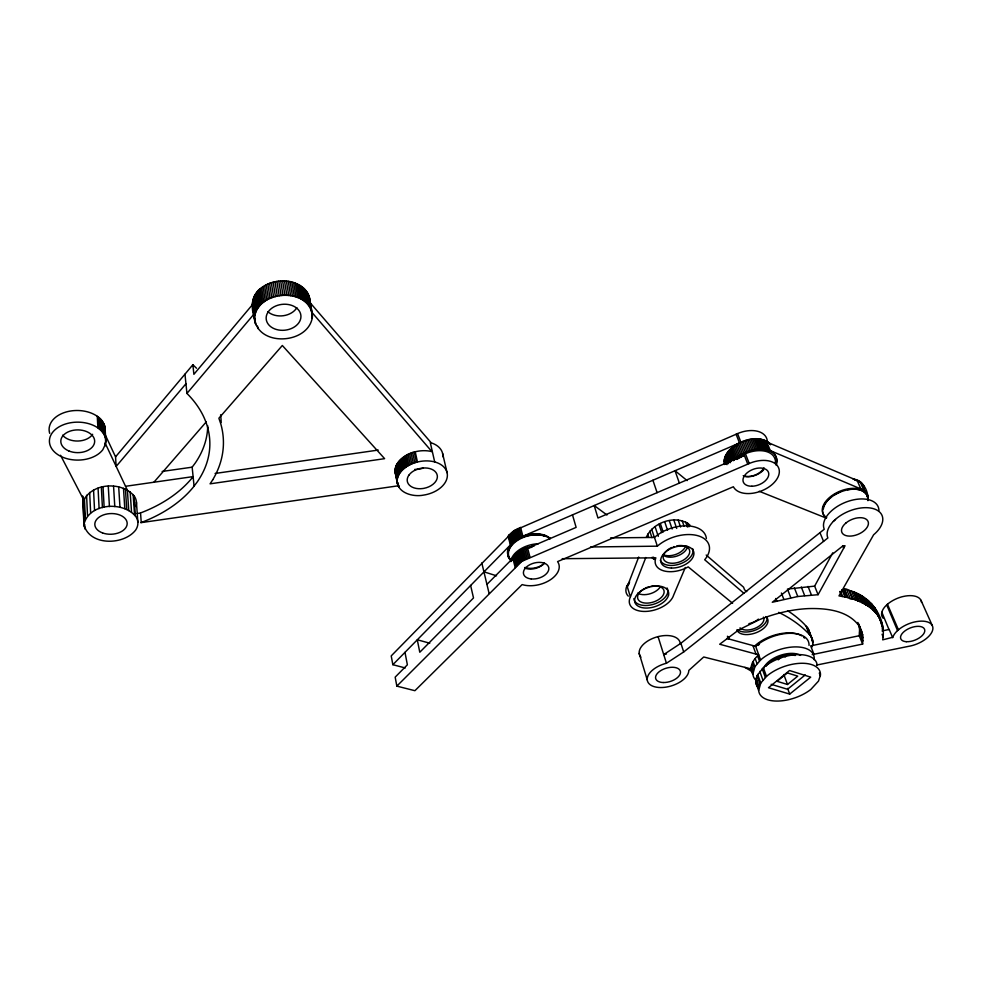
<?xml version="1.0" encoding="UTF-8"?>
<svg xmlns="http://www.w3.org/2000/svg" width="982" height="982" viewBox="0 0 982 982"><rect width="100%" height="100%" fill="white"/><g stroke="black" fill="none" stroke-linecap="round" stroke-linejoin="round"><path stroke-width="1.47" d="M254.498 317.751C256.854 347.297 308.495 344.743 312.399 317.014C311.012 286.707 257.566 289.248 254.498 317.751C250.349 307.305 251.699 294.072 261.629 287.616C267.656 283.184 275.156 281.012 282.595 280.938C295.042 280.336 310.717 288.561 309.87 302.689M812.175 654.638L862.65 644.069L859.225 635.735L859.581 629.536L858.563 623.668M862.65 644.069L862.699 634.912L857.863 622.441M756.962 681.103A31.964 16.731 -19.3 0 1 752.948 674.536C748.517 667.49 753.12 659.511 758.73 654.847L719.696 644.241L738.832 629.83L759.098 619.802A85.103 44.779 -19.3 0 1 781.095 612.645L786.668 611.381A85.103 44.779 -19.3 0 1 808.407 608.595C826.476 608.091 848.473 610.374 859.594 626.639M752.912 674.033L754.913 666.692L760.571 659.978A31.964 16.731 -19.3 0 1 794.868 646.905A31.964 16.731 -19.3 0 1 814.225 658.885L814.127 659.708M757.932 687.191A32.087 16.657 -19.2 0 1 755.674 682.257L757.012 675.665L763.37 667.723A32.087 16.657 -19.2 0 1 796.844 654.65A32.087 16.657 -19.2 0 1 817.171 665.403M758.705 690.383L760.755 683.091L766.488 676.402A32.21 16.584 -19.2 0 1 801.054 663.28A32.21 16.584 -19.2 0 1 820.473 675.1L818.497 681.091L810.801 689.474A32.21 16.584 -19.2 0 1 778.235 701.05A32.21 16.584 -19.2 0 1 758.73 690.886L755.649 681.741M508.173 556.573L507.596 550.927L510.382 544.973L392.849 664.704L405.271 667.956M767.261 440.709A24.157 15.135 -21.7 0 0 737.556 433.59L736.107 434.253L739.495 442.956L522.89 536.246L528.819 534.527L536.332 533.803L543.193 534.724L545.587 535.546L545.82 536.43C531.974 531.508 510.259 537.596 507.669 553.774L507.448 552.891M897.536 630.604A21.346 10.888 -21.7 0 0 892.834 637.269L882.683 639.847C886.807 618.009 870.433 595.595 849.209 590.464C838.235 583.676 846.423 600.886 852.99 599.032C857.581 600.518 862.036 602.42 866.173 604.9C872.961 609.024 878.841 615.039 881.615 622.576M105.786 442.624C106.535 436.634 102.68 431.098 97.893 427.894A28.233 18.965 0 0 0 57.079 428.127A28.233 18.965 0 0 0 59.251 455.513L60.675 456.286A28.233 18.965 0 0 0 102.84 449.695L105.59 443.852L105.54 438.279M778.677 612.351A225.492 117.975 -15.5 0 1 807.572 632.568C811.77 635.943 814.274 641.639 812.151 646.88M396.188 475.975C391.106 463.664 405.198 453.623 415.877 451.622A25.311 16.915 -11.9 0 1 431.908 451.622L311.564 311.981M397.194 479.682C396.323 492.768 412.784 497.187 423.181 495.173A25.446 16.866 -11.9 0 0 445.055 482.739L445.693 481.634A25.446 16.866 -11.9 0 0 435.652 462.215L434.228 461.81A25.446 16.866 -11.9 0 0 418.111 461.847C409.052 463.983 398.913 469.74 397.194 479.682L395.083 469.457M724.274 464.535L724.949 456.875L728.46 451.192L729.614 450.002L729.945 450.873M83.924 524.511C88.736 502.931 123.622 500.759 136.044 516.876A27.005 17.246 -2.3 0 1 135.676 530.034C123.671 545.611 89.104 546.004 83.924 524.511L82.684 495.984M185.954 383.753L116.146 466.45L115.557 456.863L104.608 433.492C106.829 426.863 102.791 419.879 97.267 416.282A28.061 19.002 0.2 0 0 63.965 412.698A28.061 19.002 0.2 0 0 49.701 433.344M724.458 459.686L726.398 454.261L728.681 451.033L729.025 451.916M724.79 460.558L724.949 457.526M867.879 500.562C868.702 493.062 864.725 483.242 857.139 480.468L763.198 440.501M921.558 602.42A21.088 11.023 -21.9 0 0 916.832 596.761L915.948 596.442A21.088 11.023 -21.9 0 0 903.084 596.528L901.746 596.847A21.088 11.023 -21.9 0 0 887.47 604.261L885.727 605.882A21.088 11.023 -21.9 0 0 882.278 610.964L881.627 613.382A21.088 11.023 -21.9 0 0 883.125 618.181M889.078 629.781L881.848 612.24M510.885 561.606C514.089 551.982 524.891 547.269 534.22 545.882M84.747 520.558L83.838 500.108C92.934 482.469 122.689 481.29 134.62 496.61A26.723 17.308 -2 0 1 135.86 506.565M128.752 510.579L127.402 490.251L105.16 443.115L104.829 446.258M638.705 557.027L627.265 586.684L627.854 585.738A22.868 13.343 -17.5 0 1 629.131 583.848M685.326 567.461L673.517 595.423A21.776 12.594 -17.5 0 1 672.191 598.247A23.077 13.343 -17.4 0 1 645.775 611.43A23.077 13.343 -17.4 0 1 629.437 599.757A21.788 12.606 -17.4 0 1 630.407 596.921L645.837 557.481M646.328 537.264C652.932 522.043 676.598 514.065 689.88 525.014M818.067 594.699L845.048 545.747L843.072 545.734L772.282 602.261L797.765 596.516L818.067 594.699L814.643 586.119L832.761 552.817M727.404 454.04L726.729 455.132L726.398 454.261M628.247 596.135A22.954 13.404 -17.5 0 1 626.037 588.684A21.678 12.656 -17.4 0 1 626.995 585.837L627.596 584.879A22.856 13.343 -17.5 0 1 629.634 582.068M194.068 486.139L192.153 467.174L195.16 463.16A133.577 90.553 0.3 0 0 207.73 425.795M392.849 664.704L391.217 655.902L513.942 530.722L736.107 434.253M396.838 686.123L521.884 561.311L749.241 463.492A24.525 15 -21.4 0 1 778.37 467.309A24.525 15 -21.4 0 1 762.597 490.435A24.525 15 -21.4 0 1 733.382 486.753L557.58 561.606A23.654 14.362 -14.9 0 1 550.165 579.932A23.654 14.362 -14.9 0 1 522.142 584.572L414.907 690.702L396.838 686.123L395.169 677.138L407.37 664.802L404.977 652.343M115.557 456.863L192.865 364.752L196.523 368.238M252.411 303.291L252.411 304.715L193.896 374.314L192.865 364.752M125.5 486.299L193.11 476.614L192.337 477.633A134.252 90.454 0.1 0 1 140.549 512.948L141.236 522.51A134.939 90.344 -0.1 0 0 193.294 487.17L197.1 482.137A134.939 90.344 -0.1 0 0 208.663 431.798L207.227 426.041A134.939 90.344 -0.1 0 0 186.936 393.426L253.798 314.326L254.633 320.586M153.916 482.223L206.245 421.904M486.937 584.4L513.598 557.567L511.769 560.513L511.536 559.617M776.222 465.37A25.63 15.798 -21.5 0 0 770.661 451.511C758.067 446.11 742.871 451.413 733.48 460.668L729.43 450.1L730.62 448.983L730.964 449.854M833.399 521.332L835.498 519.49M778.161 659.83L782.85 655.951L785.575 656.823M770.747 444.576C760.178 433.848 741.901 439.506 731.639 448.001L735.69 458.569M736.107 459.441L745.424 453.721A24.403 15.049 -21.5 0 1 775.179 459.711M787.49 684.479L797.74 676.144L787.368 672.916L777.106 681.312L787.49 684.479L783.832 674.548M805.252 674.929L787.539 689.266L771.14 684.307M789.688 694.09L810.715 677.15L789.503 670.522L768.464 687.719L789.688 694.09L787.601 688.382M666.459 653.987A21.371 11.624 -17.1 0 0 663.722 654.577L680.882 643.284L824.242 529.261A29.215 16.719 -22.6 0 1 847.785 501.446A29.215 16.719 -22.6 0 1 878.927 510.48M751.107 668.914L703.726 656.983L688.799 670.424A21.457 11.575 -17 0 1 668.902 686.565A21.457 11.575 -17 0 1 647.298 680.231L647.224 679.47A21.457 11.575 -17 0 1 666.447 663.243L683.705 651.95L827.863 537.976A29.337 16.657 -22.5 0 1 844.09 513.439A29.337 16.657 -22.5 0 1 878.436 511.045A29.337 16.657 -22.5 0 1 873.612 534.785L838.972 595.902L847.368 597.461M606.962 514.998L594.184 505.521L597.977 518.017L744.295 455.267L740.133 457.587L739.79 456.704M739.495 442.956L736.696 444.441L737.04 445.325M532.17 547.097L526.205 548.828L576.127 527.383L572.481 514.863M882.045 630.947L889.176 629.45L892.699 637.711M859.225 635.735L810.69 645.874L813.931 654.27M816.729 665.035L908.473 646.365A21.346 10.888 -21.7 0 0 930.015 634.949A21.346 10.888 -21.7 0 0 928.174 622.183L927.278 621.876A21.346 10.888 -21.7 0 0 914.291 622.048L912.941 622.367A21.346 10.888 -21.7 0 0 898.456 629.793M814.643 586.119L787.466 589.09L790.792 597.719M162.153 471.446L192.153 467.174M215.095 473.459L378.23 450.075M137.075 513.537L140.058 513.12M140.745 522.682L398.913 485.709M562.183 558.697L655.853 557.813A22.942 13.576 -18.5 0 0 663.758 570.861A22.942 13.576 -18.5 0 0 688.198 566.872L732.597 603.279M590.538 546.974L657.351 546.176A31.215 18.498 -18.5 0 1 697.92 535.73A31.215 18.498 -18.5 0 1 704.683 559.765L743.975 593.349M610.608 537.878L654.478 537.436A31.08 18.56 -18.6 0 1 686.492 525.824A31.08 18.56 -18.6 0 1 706.377 538.48M311.306 310.852L309.87 302.456L431.245 442.857A25.188 16.952 -11.8 0 1 442.882 456.765M726.876 638.423L755.674 646.34A31.768 16.841 -19.3 0 1 789.724 633.304A31.768 16.841 -19.3 0 1 809.033 645.419M429.772 643.21L417.289 639.773L419.78 652.257L473.508 597.964L470.611 585.419M483.93 571.831L496.548 575.808M752.813 671.97L744.908 667.416M759.209 491.282L825.813 517.919M767.998 449.646L860.907 488.975L864.798 491L868.002 495.665M545.587 535.546L550.313 538.553M766.77 441.875L768.771 443.127L768.427 442.256M652.662 558.193L652.379 557.334L654.319 559.458L651.95 557.494M550.116 538.492L549.724 538.185A23.433 14.472 -14.9 0 0 519.883 539.02A23.433 14.472 -14.9 0 0 510.247 559.163M737.936 629.928L738.169 630.113A16.301 8.948 -19.2 0 0 756.938 629.45A16.301 8.948 -19.2 0 0 766.905 616.954M687.13 480.615L675.027 470.709L679.372 483.107M706.193 555.039L743.595 587.199L744.516 589.728L746.725 591.63M787.76 610.804A224.62 118.478 -15.5 0 1 804.344 624.208L807.867 628.21L809.61 633.071M508.308 556.561L510.174 559.887L507.682 554.781L507.915 555.665M60.54 455.267L83.838 500.108M863.043 484.629L864.221 487.182M876.386 610.485L882.658 626.123M920.993 600.321L932.335 625.681M861.018 482.506L864.798 491M860.171 481.904L863.939 490.411M857.139 480.468L860.907 488.975M887.458 604.249L898.444 629.769L897.536 630.579L886.734 604.937M875.502 609.024L882.02 624.564M874.508 607.404L878.178 615.947M874.41 607.244L877.969 615.64M881.173 623.607L882.941 627.78M873.317 605.869L876.877 614.266M882.057 626.651L883.272 629.793M872.249 604.47L875.809 612.878M871.991 604.188L875.674 612.743M882.18 628.726L883.358 631.5M870.715 602.887L874.275 611.307M869.156 601.315L873.01 610.006M867.695 600.112L871.255 608.545M882.057 634.286L883.223 637.06M866.234 598.91L869.794 607.342M865.903 598.652L869.622 607.22M842.617 545.685L843.648 548.165M864.258 597.559L867.806 606.004M862.613 596.455L866.173 604.9M862.417 596.344L865.977 604.789M862.245 596.221L865.793 604.679M860.416 595.227L863.964 603.685M858.599 594.22L862.147 602.69M858.194 594.024L861.938 602.592M856.194 593.14L859.741 601.622M854.217 592.244L857.752 600.726M853.984 592.171L857.519 600.653M853.763 592.072L857.298 600.554M851.603 591.311L855.138 599.793M849.209 590.464L852.99 599.032M848.976 590.378L852.499 598.873M846.668 589.74L850.191 598.234M844.373 589.077L847.883 597.596M859.127 625.068L862.012 632.04M844.103 589.028L847.613 597.535M859.25 626.553L862.699 634.912M819.97 532.698L823.567 541.413M859.581 629.536L863.031 637.883M841.905 589.654L844.913 596.958M859.581 632.604L863.006 640.939M840.457 591.557L842.458 596.43M840.175 591.52L842.175 596.393M839.917 591.459L841.918 596.332M770.072 443.754L770.416 444.625L769.287 442.98M767.47 441.605L767.814 442.477M766.414 441.016L770.661 451.511M765.309 440.476L769.507 451.02M764.106 440.022L768.354 450.529M762.842 439.629L767.077 450.149M761.516 439.31L765.739 449.83M760.129 439.077L764.352 449.596M758.693 438.905L762.904 449.425M757.208 438.807L761.418 449.339M755.686 438.794L759.884 449.326M754.127 438.856L758.325 449.388M752.543 438.991L756.729 449.535M750.948 439.2L755.121 449.744M808.039 586.414L811.439 595.006M749.34 439.494L753.501 450.038M747.719 439.85L751.881 450.394M746.099 440.292L750.26 450.836M744.503 440.795L748.64 451.339M801.287 587.015L804.663 595.62M742.908 441.36L747.044 451.916M741.349 441.998L745.473 452.555M737.556 433.59L740.759 441.79M745.424 453.721L749.241 463.492M739.814 442.698L743.926 453.254M743.951 454.384L747.768 464.167M738.317 443.459L742.429 454.015M794.413 587.911L797.765 596.516M738.071 443.668L738.415 444.551M742.527 455.108L742.871 455.992M736.868 444.269L740.968 454.826M741.128 455.881L741.471 456.765M808.53 629.352L812.63 640.104M807.867 628.21L812.838 641.393M807.057 627.142L810.297 635.477M811.819 639.945L812.887 642.719M806.112 626.135L809.34 634.482M735.469 445.128L739.556 455.697M735.702 446.147L735.358 445.263L730.498 449.044L734.548 459.601M734.131 446.049L738.206 456.605M738.501 457.575L738.845 458.459M732.842 447.006L736.917 457.563M737.273 458.484L737.617 459.38M819.27 673.063L820.375 675.911M728.46 451.192L731.995 460.435M727.834 452.101L728.165 452.972M727.564 452.309L731.099 461.552M781.414 593.03L783.771 599.204M726.766 453.438L730.289 462.682M726.066 454.58L729.074 462.497M725.821 455.341L725.661 457.317L725.33 456.446M725.452 455.722L728.46 463.639M724.949 456.875L727.441 463.467M724.532 458.017L727.036 464.609M724.237 459.159L726.226 464.425M724.029 460.276L725.526 464.228M723.93 461.38L724.925 464.02M775.792 598.492L776.725 600.972M255.038 319.874L253.933 315.738M755.674 646.34L760.571 659.978M763.37 667.723L766.488 676.402M757.601 655.902L759.442 661.033M762.216 668.779L765.334 677.445M752.936 645.604L755.993 654.11M755.195 658.517L757.024 663.648M759.798 671.393L762.891 680.06M753.096 661.561L754.913 666.692M757.674 674.425L760.755 683.091M752.433 662.813L754.262 667.944M757.012 675.665L760.08 684.331M751.512 665.268L753.329 670.399M756.066 678.12L759.135 686.774M751.132 667.146L752.948 672.265M755.686 679.986L758.742 688.628M687.572 522.964L688.91 526.831M685.62 521.872L687.412 527.027M682.159 520.669L684.086 526.254M678.169 520.043L680.575 527.039M673.824 520.03L676.696 528.426M669.282 520.62L672.13 529.04M652.907 480.235L657.105 492.657M664.716 521.81L667.551 530.231M660.334 523.529L663.145 531.949M658.934 524.216L661.733 532.637M655.031 526.548L658.284 536.381M651.68 529.237L654.233 537.007M654.478 537.436L657.351 546.176M649.814 531.164L651.938 537.645M647.666 534.196L648.574 536.994M653.165 557.985L653.447 558.856M680.882 643.284L683.705 651.95M658.063 636.631L666.447 663.243M626.995 585.837L630.407 596.921M639.208 653.423L647.273 679.974M549.527 537.841L549.773 538.737L548.656 537.191M547.698 536.589L547.944 537.473L546.679 536.037M544.421 535.104L544.666 536M543.193 534.724L543.439 535.62M541.917 534.417L542.15 535.3M540.579 534.159L540.824 535.055M539.204 533.975L539.449 534.871M537.792 533.852L538.026 534.748M536.332 533.803L536.577 534.699M534.859 533.815L535.104 534.711M533.361 533.889L533.607 534.785M531.851 534.036L532.097 534.932M530.341 534.245L530.575 535.141M528.819 534.527L529.065 535.411M527.309 534.859L527.555 535.755M525.812 535.264L526.057 536.16M524.339 535.73L524.572 536.614M527.42 547.404L530.059 557.395M520.546 527.346L523.124 537.142M525.959 547.931L528.598 557.923M519.134 527.923L521.712 537.706M524.535 548.508L527.162 558.5M517.772 528.549L520.325 538.345M523.148 549.134L525.763 559.126M516.446 529.224L518.999 539.02M521.81 549.81L524.413 559.814M515.169 529.949L517.71 539.744M520.521 550.546L523.124 560.538M513.942 530.722L516.483 540.517M519.282 551.307L521.884 561.311M512.788 531.532L515.329 541.327M518.115 552.117L520.706 562.121M511.696 532.379L514.224 542.174M517.011 552.976L519.588 562.968M510.677 533.263L513.205 543.058M515.98 553.848L518.557 563.852M509.744 534.171L512.26 543.967M515.022 554.769L517.6 564.76M509.081 534.957L511.597 544.752M514.359 555.554L516.925 565.546M508.885 535.116L511.389 544.912M514.151 555.702L516.716 565.693M508.59 535.46L511.094 545.268M513.868 556.058L516.422 566.049M508.099 536.074L510.603 545.869M513.365 556.659L515.918 566.651M509.683 545.943L509.904 546.839M512.665 557.629L515.219 567.621M509.081 546.937L509.302 547.833M508.566 547.931L508.786 548.828M508.148 548.926L508.369 549.822M507.817 549.932L508.05 550.828M507.596 550.927L507.829 551.823M509.314 558.218L509.535 559.114M507.473 551.909L507.694 552.805M508.762 557.408L508.995 558.304M507.952 555.689L508.541 557.457M481.806 562.956L489.11 593.472M442.6 453.438L447.08 472.723M430.3 442.612L434.695 461.97M415.226 451.794L417.46 462.019M414.244 452.039L416.478 462.264M412.649 452.518L414.87 462.743M411.077 453.058L413.287 463.295M409.555 453.672L411.753 463.909M408.07 454.359L410.267 464.584M406.646 455.096L408.831 465.321M405.726 455.623L407.898 465.861M405.271 455.881L407.456 466.119M403.97 456.728L406.143 466.966M402.743 457.624L404.903 467.862M401.577 458.569L403.737 468.807M400.509 459.551L402.657 469.789M399.514 460.57L401.65 470.808M398.606 461.614L400.742 471.851M397.808 462.694L399.932 472.931M397.096 463.786L399.22 474.024M396.483 464.903L398.606 475.141M395.979 466.045L398.091 476.27M395.574 467.174L397.685 477.412M395.28 468.316L397.379 478.553M397.943 482.8L398.839 487.182M396.495 477.436L397.096 480.358M397.698 483.267L398.299 486.188M394.997 470.587L397.845 485.169M395.022 471.704L397.501 484.114M309.33 297.067L312.386 314.179M308.888 295.705L312.448 315.59M311.773 313.184L312.399 317.014M308.336 294.379L310.864 308.704M307.661 293.078L310.189 307.403M311.81 316.02L312.227 318.426M306.863 291.814L309.404 306.151M305.967 290.598L308.495 304.948M304.96 289.445L307.476 303.782M303.843 288.34L306.359 302.677M302.64 287.296L305.144 301.646M301.327 286.314L303.831 300.664M299.94 285.406L302.419 299.755M298.454 284.571L300.934 298.933M296.908 283.81L299.375 298.184M295.287 283.135L297.742 297.509M293.593 282.558L296.036 296.932M291.85 282.055L294.281 296.429M290.071 281.638L292.476 296.024M288.242 281.318L290.635 295.705M286.376 281.098L288.769 295.484M284.498 280.962L286.867 295.361M282.595 280.938L284.952 295.337M280.68 280.999L283.025 295.398M278.778 281.147L281.11 295.557M276.887 281.404L279.195 295.815M275.009 281.748L277.305 296.171M273.156 282.19L275.439 296.613M271.339 282.718L273.61 297.141M269.571 283.332L271.83 297.755M267.853 284.031L270.087 298.467M266.196 284.817L268.417 299.252M264.6 285.676L266.809 300.111M263.078 286.609L265.275 301.057M261.629 287.616L263.814 302.063M260.279 288.683L262.452 303.143M259.015 289.825L261.175 304.273M257.849 291.016L259.997 305.463M256.793 292.255L258.929 306.703M255.836 293.532L257.959 307.992M254.989 294.858L257.112 309.318M254.252 296.22L256.376 310.68M253.651 297.595L255.75 312.055M257.566 326.122L257.91 328.54M253.16 299.007L255.259 313.467M252.779 300.431L254.878 314.891M252.534 301.855L254.633 316.314M255.21 321.089L255.737 324.711M252.411 304.715L255.246 323.36M208 427.612L208.307 430.349M184.972 374.191L186.936 393.426M136.437 502.072L137.873 522.326M134.006 495.689L135.418 515.967M133.135 494.584L134.546 514.875M130.152 491.847L131.539 512.15M125.426 489.097L126.752 509.437M123.486 488.3L124.8 508.651M680.207 643.468L680.195 643.247A21.187 11.723 -17.1 0 0 658.738 636.459A21.187 11.723 -17.1 0 0 639.159 652.907L639.233 653.681A21.187 11.723 -17.1 0 0 640.915 657.142M118.699 486.937L119.976 507.301M113.568 486.225L114.784 506.614M105.025 427.342L105.872 441.384M104.755 426.114L105.418 437.69M108.278 486.176L109.432 506.589M104.927 432.276L105.099 435.161M104.362 424.899L105.025 436.487M105.16 443.115L105.258 445.055M103.859 423.708L104.509 435.296M103.245 422.53L103.896 434.13M102.509 421.388L103.159 432.988M101.662 420.284L102.3 431.884M100.716 419.216L101.355 430.816M99.661 418.185L100.299 429.797M103.036 486.814L104.141 507.24M98.519 417.215L99.133 428.815M101.342 487.17L102.423 507.608M97.267 416.282L97.893 427.894M98.065 488.103L99.108 508.541M93.548 489.993L94.554 510.444M89.669 492.424L90.639 512.874M86.588 495.272L87.521 515.734M84.427 498.439L85.336 518.889M83.703 501.962L83.973 507.964M84.698 524.462L84.894 528.967M82.869 496.757L84.182 526.769M220.594 414.809A147.717 100.164 0.3 0 1 221.159 422.518M423.352 468.009A15.111 10.164 -11.8 0 1 419.584 469.052L418.614 469.212A15.111 10.164 -11.8 0 1 414.76 469.396M296.871 307.685A17.295 13.011 -5.9 0 1 267.939 311.785M92.639 434.29A16.841 11.391 0.2 0 1 78.057 441.028A16.841 11.391 0.2 0 1 62.578 435.198M765.837 666.361A19.701 10.311 -19.2 0 1 782.691 655.988L783.931 655.694A19.701 10.311 -19.2 0 1 795.322 655.485M758.374 619.114A12.999 7.181 -19.2 0 1 757.797 619.593M757.183 620.059A12.999 7.181 -19.2 0 1 748.885 623.668M763.444 617.126A13.036 7.156 -19.2 0 1 756.594 627.621A13.036 7.156 -19.2 0 1 740.821 628.517L740.403 628.198A13.036 7.156 -19.2 0 1 740.035 627.842M729.245 639.331A157.807 84.317 -21.8 0 1 728.902 636.569M754.655 646.046A30.675 16.289 -19.3 0 1 801.742 635.845M803.693 637.293A30.675 16.289 -19.3 0 1 804.504 638.116M736.893 629.806A16.313 8.936 -19.2 0 0 738.562 632.261L739.078 632.666A16.313 8.936 -19.2 0 0 758.804 631.536A16.313 8.936 -19.2 0 0 767.396 618.427L767.065 617.923A16.313 8.936 -19.2 0 0 765.727 616.586M757.932 645.456A30.7 16.264 -19.3 0 1 759.405 644.352M728.251 638.816A157.157 84.648 -21.9 0 1 727.453 636.213M763.726 668.091A21.309 11.146 -19.3 0 1 780.076 655.436A21.309 11.146 -19.3 0 1 800.588 655.399M866.75 495.701A23.151 13.404 -22.7 0 1 867.008 496.548M823.382 508.799A23.151 13.404 -22.7 0 1 825.825 502.858M826.537 501.863A23.151 13.404 -22.7 0 1 831.275 497.125M834.884 494.621A23.151 13.404 -22.7 0 1 840.31 491.884M847.54 489.699A23.151 13.404 -22.7 0 1 850.4 489.257M857.065 489.331A23.151 13.404 -22.7 0 1 859.41 489.809M860.478 490.153A23.151 13.404 -22.7 0 1 865.952 494.13M510.849 560.832A23.531 14.435 -14.9 0 1 538.369 543.746M654.638 558.623A22.844 13.625 -18.5 0 1 653.509 557.162M544.421 563.337A14.153 8.678 -14.9 0 1 524.965 567.436M687.584 546.397A13.699 8.175 -18.5 0 1 677.519 555.886A13.699 8.175 -18.5 0 1 663.243 555.198M676.782 545.882A13.748 8.151 -18.5 0 1 689.02 554.499A13.748 8.151 -18.5 0 1 668.57 562.833A13.748 8.151 -18.5 0 1 668.582 549.233M669.294 548.766A13.748 8.151 -18.5 0 1 670.055 548.324M670.829 547.907A13.748 8.151 -18.5 0 1 671.639 547.526M673.308 546.851A13.748 8.151 -18.5 0 1 674.168 546.557M692.617 548.594A17.185 10.201 -18.5 0 1 680.342 563.803A17.185 10.201 -18.5 0 1 660.321 560.28M667.036 587.948A17.566 10.176 -17.4 0 1 654.098 604.114A17.566 10.176 -17.4 0 1 633.856 598.639M650.906 586.291A13.723 7.954 -17.4 0 1 663.329 594.81A13.723 7.954 -17.4 0 1 642.277 602.506A13.723 7.954 -17.4 0 1 644.204 588.746M644.978 588.328A13.723 7.954 -17.4 0 1 649.163 586.72M685.755 545.71A13.699 8.187 -18.5 0 1 676.782 554.057A13.699 8.187 -18.5 0 1 663.562 554.855M660.346 586.794A13.662 7.979 -17.5 0 1 637.662 593.165M763.665 469.789A14.644 9.022 -21.5 0 1 760.399 472.661M759.638 473.177A14.644 9.022 -21.5 0 1 744.16 476.307M854.586 480.038A24.145 14.092 -22.8 0 1 864.123 488.201M770.305 450.64A25.618 15.798 -21.5 0 1 776.21 463.357M852.953 478.983A24.133 14.092 -22.8 0 1 863.559 486.446M863.755 487.354A24.133 14.092 -22.8 0 1 863.853 488.3M825.162 516.458A23.936 13.871 -22.7 0 1 840.359 491.025A23.936 13.871 -22.7 0 1 867.585 499.654M826.758 517.624A23.936 13.871 -22.7 0 1 825.923 517.072M826.279 517.931A23.949 13.858 -22.7 0 1 840.015 492.178A23.949 13.858 -22.7 0 1 867.965 500.501M764.008 467.8A13.429 8.273 -21.5 0 1 743.227 475.693M775.35 460.693A24.403 15.049 -21.5 0 1 775.387 462.731M544.433 563.054A12.95 7.93 -14.8 0 1 524.572 567.952M668.533 595.117L668.337 595.828A17.59 10.164 -17.4 0 1 647.163 608.054A17.59 10.164 -17.4 0 1 635.489 596.97L635.882 596.246A17.59 10.164 -17.4 0 1 656.148 586.009A17.59 10.164 -17.4 0 1 668.533 595.117M268.196 311.871L267.693 312.669A17.43 12.987 -6.1 0 0 284.903 330.197A17.43 12.987 -6.1 0 0 298.098 309.453A17.43 12.987 -6.1 0 0 268.196 311.871M212.763 479.732L210.087 483.831L384.625 458.668L282.337 345.492L218.876 418.234L220.705 423.623A149.215 99.931 0 0 1 212.763 479.732M408.929 475.128L408.5 475.791A15.27 10.127 -11.9 0 0 407.432 481.831L407.628 482.469A15.27 10.127 -11.9 0 0 422.837 488.52L423.807 488.361A15.27 10.127 -11.9 0 0 434.523 482.911L435.063 482.297A15.27 10.127 -11.9 0 0 437.358 476.307L437.297 475.644A15.27 10.127 -11.9 0 0 425.206 467.948A15.27 10.127 -11.9 0 0 408.929 475.128M845.956 522.976L845.318 523.541A14.19 8.052 -22.5 0 0 851.345 536.037A14.19 8.052 -22.5 0 0 868.076 521.479A14.19 8.052 -22.5 0 0 845.956 522.976M906.325 641.688L905.662 641.639A12.803 6.53 -21.7 0 1 904.643 631.131A12.803 6.53 -21.7 0 1 923.387 627.756L923.731 628.063A12.803 6.53 -21.7 0 1 920.686 636.925A12.803 6.53 -21.7 0 1 906.325 641.688M68.887 450.971A16.94 11.379 0 0 0 94.665 441.569A16.94 11.379 0 0 0 69.661 431.27A16.94 11.379 0 0 0 68.887 450.971M102.57 532.944A16.203 10.348 -2.3 0 0 127.181 523.762A16.203 10.348 -2.3 0 0 103.233 515.01A16.203 10.348 -2.3 0 0 102.57 532.944M663.181 682.527A12.876 6.948 -17 0 0 680.403 671.381A12.876 6.948 -17 0 0 660.481 670.78A12.876 6.948 -17 0 0 663.181 682.527M671.442 568.05A17.21 10.188 -18.5 0 0 693.734 551.847A17.21 10.188 -18.5 0 0 666.778 551.025A17.21 10.188 -18.5 0 0 671.442 568.05M751.893 486.237A13.49 8.249 -21.4 0 0 768.501 472.391A13.49 8.249 -21.4 0 0 747.216 472.735A13.49 8.249 -21.4 0 0 751.893 486.237M531.176 578.938A13.011 7.905 -14.9 0 0 548.754 567.633A13.011 7.905 -14.9 0 0 528.426 565.522A13.011 7.905 -14.9 0 0 531.176 578.938"/></g></svg>
